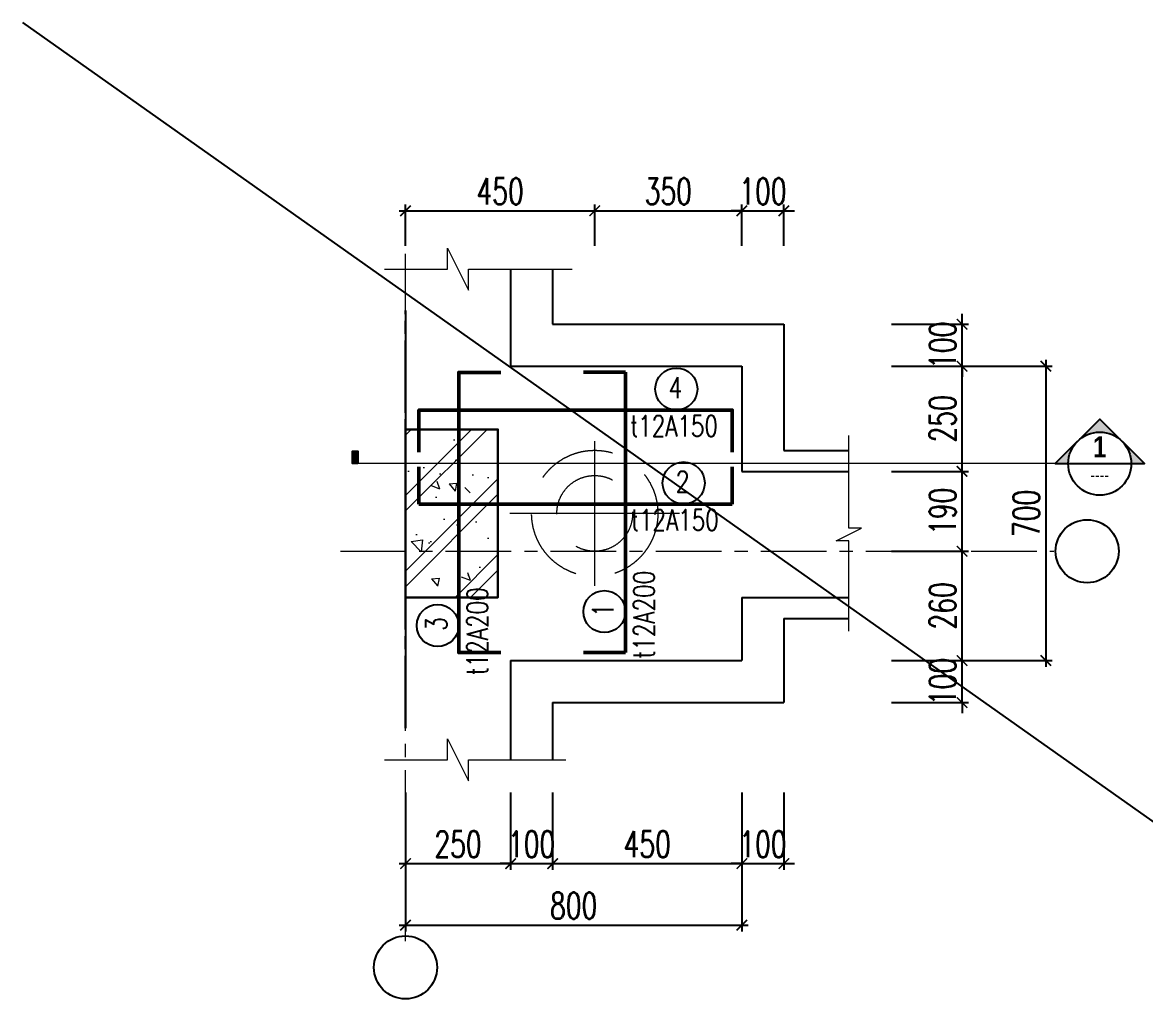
# Model space of a CAD drawing. Header units: millimetres. Extents: x -529861 to -223882, y -171969 to 61504.
# Drawn here: x -434706 to -424030, y 15441 to 24795 of the extents above; entities that cross this region are included whole.
import ezdxf
from ezdxf.enums import TextEntityAlignment as Align

# ---------------------------------------------------------------- set-up
doc = ezdxf.new("R2010")
doc.units = ezdxf.units.MM
doc.header["$LTSCALE"] = 5000
for name, pattern in [('CENTER', [2, 1.25, -0.25, 0.25, -0.25]), ('DASHED2', [0.375, 0.25, -0.125]), ('HIDDEN', [0.375, 0.25, -0.125]), ('HIDDEN2', [0.1875, 0.125, -0.0625])]:
    doc.linetypes.add(name, pattern=pattern)
doc.layers.get('Defpoints').update_dxf_attribs({"color": 143})
for name, color, linetype, lineweight in [('01- Axis', 5, 'CENTER', 15), ('05- Dim', 9, 'Continuous', 25), ('06- General text', 2, 'Continuous', 25), ('07- Hidden', 8, 'HIDDEN', 15), ('08- Note', 6, 'Continuous', 25), ('KC-COT-HATCH', 13, 'Continuous', 15), ('KC-COT-NETCAT', 2, 'Continuous', 30), ('S- Rien', 3, 'Continuous', 50), ('S- Text', 7, 'Continuous', 25), ('S-Concrete', 4, 'Continuous', 25), ('S-dims', 8, 'Continuous', 18), ('S-hidden', 9, 'HIDDEN2', 25), ('S-line normal', 17, 'Continuous', 25)]:
    doc.layers.add(name, color=color, linetype=linetype, lineweight=lineweight)
for name, color, linetype in [('KC ICC-COTVACH', 3, 'Continuous'), ('KCS_AXIS', 18, 'CENTER'), ('KCS_CHI', 1, 'Continuous')]:
    doc.layers.add(name, color=color, linetype=linetype)
doc.layers.add('KCS_Plotter', color=11, linetype='Continuous', plot=False)
doc.styles.add('Brief text', font='')
doc.styles.add('General text 1', font='')
doc.styles.add('s-text', font='vnsimli.shx', dxfattribs={"width": 0.7})
doc.styles.get('Brief text').set_extended_font_data('.VnHelvetInsH', bold=True)
doc.styles.get('General text 1').set_extended_font_data('.VnAvantH')
doc.dimstyles.new('1-25s', dxfattribs={"dimtxt": 250, "dimasz": 100, "dimexe": 60, "dimexo": 20, "dimgap": 60, "dimtad": 1, "dimdec": 0, "dimlfac": 0.25, "dimdsep": 46, "dimtxsty": 's-text', "dimblk1": 'ARCHTICK', "dimblk2": 'ARCHTICK', "dimsah": 1, "dimcen": 0, "dimdle": 60, "dimclrd": 256, "dimclre": 256, "dimclrt": 1, "dimadec": 0, "dimazin": 0, "dimtfac": 1, "dimtdec": 0, "dimtix": 1, "dimtmove": 1, "dimatfit": 3, "dimldrblk": 'ARCHTICK', "dimfxl": 60, "dimtolj": 1, "dimarcsym": 0})

# ---------------------------------------------------------------- blocks, each defined once
blk = doc.blocks.new('*U935')
at = {"layer": 'KC-COT-HATCH'}
h = blk.add_hatch(dxfattribs=at)
h.set_pattern_fill('CHAU-02', color=256, scale=30, pattern_type=2)
h.set_pattern_definition([(49.99999999999999, (-758.4432547455838, -466.9000352710326), (215.178054780226, -18.82564049477853), [22.5, -247.5]), (355, (-758.4432547455838, -466.9000352710326), (-41.6254000839, 225.6576401100035), [18, -198]), (100.4514, (-740.5117507455836, -468.4688372710326), (173.5528145142065, 206.8318626182861), [19.122057, -210.3426336]), (46.18420000000001, (-758.4432547455838, -406.9000352710326), (320.1723145876933, -49.65570429870542), [33.75, -371.25]), (96.6356, (-731.7622312455837, -411.0380273710326), (280.398811664611, 292.2353612701325), [28.6830864, -315.5139]), (351.1842, (-758.4432547455838, -406.9000352710326), (280.3985835400882, 292.2355802775974), [27, -297]), (21, (-728.4432547455838, -421.9000352710326), (179.0721156355385, -120.7856671996016), [22.5, -247.5]), (226, (-728.4432547455838, -421.9000352710326), (201.5646367418057, -109.6619427481773), [17.99999999999997, -197.9999999999998]), (71.4514, (-713.5205848455837, -431.9655170710327), (252.066788574447, 96.75914901298572), [19.122057, -210.3426336]), (67.5, (-758.4432547455838, -466.9000352710326), (-46.77485499136161, 88.31233855207942), [0, -195.6, 0, -201, 0, -198.75]), (4.500000000000006, (-758.4432547455838, -466.9000352710326), (85.00527716362008, 114.0309565615238), [0, -114.6, 0, -191.1, 0, -75.75]), (327.5, (-825.3432547455836, -466.9000352710326), (160.1467308517227, -6.766461520313927), [0, -75, 0, -234, 0, -310.5]), (317.5, (-855.3432547455836, -466.9000352710326), (174.9558508027159, 30.03149469969532), [0, -97.5, 0, -155.4, 0, -220.5]), (315, (-758.4432547455838, -466.9000352710326), (90.15611460128481, 90.15611460128481), []), (315, (-758.4432547455838, -430.1500352710326), (90.15611460128481, 90.15611460128481), [])])
h.paths.add_polyline_path([(-110.0000000000002, 200.0000000000001), (-110.0000000000002, -199.9999999999999), (109.9999999999998, -199.9999999999999), (109.9999999999998, 200.0000000000001)])
at = {"layer": 'KC-COT-NETCAT'}
blk.add_lwpolyline([(-110.0000000000002, -199.9999999999999), (109.9999999999998, -199.9999999999999), (109.9999999999998, 200.0000000000001), (-110.0000000000002, 200.0000000000001)], close=True, dxfattribs=at)
blk = doc.blocks.new('D350')
at = {"color": 2, "ltscale": 0.15}
blk.add_circle((-4.074536263942719e-10, 0), 150.1225490196079, dxfattribs=at)
at = {"ltscale": 0.15}
blk.add_circle((-4.074536263942719e-10, 0), 90.12254901960787, dxfattribs=at)
at = {"layer": '01- Axis', "ltscale": 100}
for p, q in [((0, -172.241248391967), (0, 172.2412483919688)), ((201.7898887838819, 0), (-201.7898887842894, 0))]:
    blk.add_line(p, q, dxfattribs=at)
blk = doc.blocks.new('_ArchTick')
at = {"color": 0, "linetype": 'ByBlock', "const_width": 0.15}
blk.add_lwpolyline([(-0.5, -0.5), (0.5, 0.5)], dxfattribs=at)
blk = doc.blocks.new('*D898')
at = {"layer": 'Defpoints', "color": 0, "transparency": 16777216}
for p in [(-431061.2831429561, 17488.95289122147), (-430061.2831429564, 17488.95289122147), (-430061.2831429564, 16791.77493820523)]:
    blk.add_point(p, dxfattribs=at)
at = {"layer": 'S-dims', "lineweight": -2, "transparency": 16777216}
for p, q in [((-431061.2831429561, 17468.95289122147), (-431061.2831429561, 16731.77493820523)), ((-430061.2831429564, 17468.95289122147), (-430061.2831429564, 16731.77493820523)), ((-431121.2831429561, 16791.77493820523), (-430001.2831429564, 16791.77493820523))]:
    blk.add_line(p, q, dxfattribs=at)
at = {"layer": 'S-dims', "lineweight": -2, "transparency": 16777216, "xscale": 100, "yscale": 100, "zscale": 100, "rotation": 180}
blk.add_blockref('_ArchTick', (-431061.2831429561, 16791.77493820523), dxfattribs=at)
at = {"layer": 'S-dims', "lineweight": -2, "transparency": 16777216, "xscale": 100, "yscale": 100, "zscale": 100}
blk.add_blockref('_ArchTick', (-430061.2831429564, 16791.77493820523), dxfattribs=at)
at = {"layer": 'S-dims', "color": 1, "transparency": 16777216, "insert": (-430561.2831429563, 16976.77493820523), "char_height": 250, "attachment_point": 5, "style": 's-text'}
blk.add_mtext('\\A1;250', dxfattribs=at)
blk = doc.blocks.new('*D899')
at = {"layer": 'Defpoints', "color": 0, "linetype": 'ByBlock', "ltscale": 1500, "transparency": 16777216}
for p in [(-430061.2831429564, 17488.95289122147), (-429661.2831429564, 17488.95289122147), (-429661.2831429564, 16791.77493820523)]:
    blk.add_point(p, dxfattribs=at)
at = {"layer": 'S-dims', "linetype": 'ByBlock', "lineweight": -2, "ltscale": 1500, "transparency": 16777216}
for p, q in [((-430061.2831429564, 17468.95289122147), (-430061.2831429564, 16731.77493820523)), ((-429661.2831429564, 17468.95289122147), (-429661.2831429564, 16731.77493820523)), ((-430061.2831429564, 16791.77493820523), (-430161.2831429564, 16791.77493820523)), ((-430061.2831429564, 16791.77493820523), (-429661.2831429564, 16791.77493820523)), ((-429661.2831429564, 16791.77493820523), (-429561.2831429564, 16791.77493820523))]:
    blk.add_line(p, q, dxfattribs=at)
at = {"layer": 'S-dims', "linetype": 'ByBlock', "lineweight": -2, "ltscale": 1500, "transparency": 16777216, "xscale": 100, "yscale": 100, "zscale": 100}
blk.add_blockref('_ArchTick', (-430061.2831429564, 16791.77493820523), dxfattribs=at)
at = {"layer": 'S-dims', "linetype": 'ByBlock', "lineweight": -2, "ltscale": 1500, "transparency": 16777216, "xscale": 100, "yscale": 100, "zscale": 100, "rotation": 180}
blk.add_blockref('_ArchTick', (-429661.2831429564, 16791.77493820523), dxfattribs=at)
at = {"layer": 'S-dims', "color": 1, "linetype": 'ByBlock', "ltscale": 1500, "transparency": 16777216, "insert": (-429861.2831429564, 16976.77493820523), "char_height": 250, "attachment_point": 5, "style": 's-text'}
blk.add_mtext('\\A1;100', dxfattribs=at)
blk = doc.blocks.new('*D900')
at = {"layer": 'Defpoints', "color": 0, "linetype": 'ByBlock', "ltscale": 1500, "transparency": 16777216}
for p in [(-429661.2831429564, 17488.95289122147), (-427861.2831429561, 17488.95289122147), (-427861.2831429561, 16791.77493820523)]:
    blk.add_point(p, dxfattribs=at)
at = {"layer": 'S-dims', "linetype": 'ByBlock', "lineweight": -2, "ltscale": 1500, "transparency": 16777216}
for p, q in [((-429661.2831429564, 17468.95289122147), (-429661.2831429564, 16731.77493820523)), ((-427861.2831429561, 17468.95289122147), (-427861.2831429561, 16731.77493820523)), ((-429721.2831429564, 16791.77493820523), (-427801.2831429561, 16791.77493820523))]:
    blk.add_line(p, q, dxfattribs=at)
at = {"layer": 'S-dims', "linetype": 'ByBlock', "lineweight": -2, "ltscale": 1500, "transparency": 16777216, "xscale": 100, "yscale": 100, "zscale": 100, "rotation": 180}
blk.add_blockref('_ArchTick', (-429661.2831429564, 16791.77493820523), dxfattribs=at)
at = {"layer": 'S-dims', "linetype": 'ByBlock', "lineweight": -2, "ltscale": 1500, "transparency": 16777216, "xscale": 100, "yscale": 100, "zscale": 100}
blk.add_blockref('_ArchTick', (-427861.2831429561, 16791.77493820523), dxfattribs=at)
at = {"layer": 'S-dims', "color": 1, "linetype": 'ByBlock', "ltscale": 1500, "transparency": 16777216, "insert": (-428761.2831429563, 16976.77493820523), "char_height": 250, "attachment_point": 5, "style": 's-text'}
blk.add_mtext('\\A1;450', dxfattribs=at)
blk = doc.blocks.new('*D901')
at = {"layer": 'Defpoints', "color": 0, "linetype": 'ByBlock', "ltscale": 1500, "transparency": 16777216}
for p in [(-427861.2831429561, 17488.95289122147), (-427461.2831429561, 17488.95289122147), (-427461.2831429561, 16791.77493820523)]:
    blk.add_point(p, dxfattribs=at)
at = {"layer": 'S-dims', "linetype": 'ByBlock', "lineweight": -2, "ltscale": 1500, "transparency": 16777216}
for p, q in [((-427861.2831429561, 17468.95289122147), (-427861.2831429561, 16731.77493820523)), ((-427461.2831429561, 17468.95289122147), (-427461.2831429561, 16731.77493820523)), ((-427861.2831429561, 16791.77493820523), (-427961.2831429561, 16791.77493820523)), ((-427861.2831429561, 16791.77493820523), (-427461.2831429561, 16791.77493820523)), ((-427461.2831429561, 16791.77493820523), (-427361.2831429561, 16791.77493820523))]:
    blk.add_line(p, q, dxfattribs=at)
at = {"layer": 'S-dims', "linetype": 'ByBlock', "lineweight": -2, "ltscale": 1500, "transparency": 16777216, "xscale": 100, "yscale": 100, "zscale": 100}
blk.add_blockref('_ArchTick', (-427861.2831429561, 16791.77493820523), dxfattribs=at)
at = {"layer": 'S-dims', "linetype": 'ByBlock', "lineweight": -2, "ltscale": 1500, "transparency": 16777216, "xscale": 100, "yscale": 100, "zscale": 100, "rotation": 180}
blk.add_blockref('_ArchTick', (-427461.2831429561, 16791.77493820523), dxfattribs=at)
at = {"layer": 'S-dims', "color": 1, "linetype": 'ByBlock', "ltscale": 1500, "transparency": 16777216, "insert": (-427661.2831429561, 16976.77493820523), "char_height": 250, "attachment_point": 5, "style": 's-text'}
blk.add_mtext('\\A1;100', dxfattribs=at)
blk = doc.blocks.new('*D902')
at = {"layer": 'Defpoints', "color": 0, "linetype": 'ByBlock', "ltscale": 1500, "transparency": 16777216}
for p in [(-431061.2831429563, 17410.96384915322), (-427861.2831429561, 17410.96384915322), (-427861.2831429561, 16206.57318149853)]:
    blk.add_point(p, dxfattribs=at)
at = {"layer": 'S-dims', "linetype": 'ByBlock', "lineweight": -2, "ltscale": 1500, "transparency": 16777216}
for p, q in [((-431061.2831429563, 17390.96384915322), (-431061.2831429563, 16146.57318149853)), ((-427861.2831429561, 17390.96384915322), (-427861.2831429561, 16146.57318149853)), ((-431121.2831429563, 16206.57318149853), (-427801.2831429561, 16206.57318149853))]:
    blk.add_line(p, q, dxfattribs=at)
at = {"layer": 'S-dims', "linetype": 'ByBlock', "lineweight": -2, "ltscale": 1500, "transparency": 16777216, "xscale": 100, "yscale": 100, "zscale": 100, "rotation": 180}
blk.add_blockref('_ArchTick', (-431061.2831429563, 16206.57318149853), dxfattribs=at)
at = {"layer": 'S-dims', "linetype": 'ByBlock', "lineweight": -2, "ltscale": 1500, "transparency": 16777216, "xscale": 100, "yscale": 100, "zscale": 100}
blk.add_blockref('_ArchTick', (-427861.2831429561, 16206.57318149853), dxfattribs=at)
at = {"layer": 'S-dims', "color": 1, "linetype": 'ByBlock', "ltscale": 1500, "transparency": 16777216, "insert": (-429461.2831429562, 16391.57318149853), "char_height": 250, "attachment_point": 5, "style": 's-text'}
blk.add_mtext('\\A1;800', dxfattribs=at)
blk = doc.blocks.new('*D903')
at = {"layer": 'Defpoints', "color": 0, "linetype": 'ByBlock', "ltscale": 1500, "transparency": 16777216}
for p in [(-426458.2837894686, 18723.84718414435), (-425765.9346569481, 18723.84718414435), (-426458.2837894686, 18323.84718414435)]:
    blk.add_point(p, dxfattribs=at)
at = {"layer": 'S-dims', "linetype": 'ByBlock', "lineweight": -2, "ltscale": 1500, "transparency": 16777216}
for p, q in [((-425765.9346569481, 18723.84718414435), (-425765.9346569481, 18823.84718414435)), ((-426438.2837894686, 18723.84718414435), (-425705.9346569481, 18723.84718414435)), ((-425765.9346569481, 18323.84718414435), (-425765.9346569481, 18723.84718414435)), ((-426438.2837894686, 18323.84718414435), (-425705.9346569481, 18323.84718414435)), ((-425765.9346569481, 18323.84718414435), (-425765.9346569481, 18223.84718414435))]:
    blk.add_line(p, q, dxfattribs=at)
at = {"layer": 'S-dims', "linetype": 'ByBlock', "lineweight": -2, "ltscale": 1500, "transparency": 16777216, "xscale": 100, "yscale": 100, "zscale": 100}
for p, rotation in [((-425765.9346569481, 18723.84718414435), 270), ((-425765.9346569481, 18323.84718414435), 90)]:
    blk.add_blockref('_ArchTick', p, dxfattribs=dict(at, rotation=rotation))
at = {"layer": 'S-dims', "color": 1, "linetype": 'ByBlock', "ltscale": 1500, "transparency": 16777216, "insert": (-425950.934656948, 18523.84718414446), "char_height": 250, "attachment_point": 5, "rotation": 90, "style": 's-text'}
blk.add_mtext('\\A1;100', dxfattribs=at)
blk = doc.blocks.new('*D904')
at = {"layer": 'Defpoints', "color": 0, "linetype": 'ByBlock', "ltscale": 1500, "transparency": 16777216}
for p in [(-426458.2837894686, 19763.84718424906), (-425765.9346569481, 19763.84718424906), (-426458.2837894686, 18723.84718414435)]:
    blk.add_point(p, dxfattribs=at)
at = {"layer": 'S-dims', "linetype": 'ByBlock', "lineweight": -2, "ltscale": 1500, "transparency": 16777216}
for p, q in [((-426438.2837894686, 19763.84718424906), (-425705.9346569481, 19763.84718424906)), ((-425765.9346569481, 18663.84718414435), (-425765.9346569481, 19823.84718424906)), ((-426438.2837894686, 18723.84718414435), (-425705.9346569481, 18723.84718414435))]:
    blk.add_line(p, q, dxfattribs=at)
at = {"layer": 'S-dims', "linetype": 'ByBlock', "lineweight": -2, "ltscale": 1500, "transparency": 16777216, "xscale": 100, "yscale": 100, "zscale": 100}
for p, rotation in [((-425765.9346569481, 19763.84718424906), 90), ((-425765.9346569481, 18723.84718414435), 270)]:
    blk.add_blockref('_ArchTick', p, dxfattribs=dict(at, rotation=rotation))
at = {"layer": 'S-dims', "color": 1, "linetype": 'ByBlock', "ltscale": 1500, "transparency": 16777216, "insert": (-425950.934656948, 19243.84718419682), "char_height": 250, "attachment_point": 5, "rotation": 90, "style": 's-text'}
blk.add_mtext('\\A1;260', dxfattribs=at)
blk = doc.blocks.new('*D905')
at = {"layer": 'Defpoints', "color": 0, "linetype": 'ByBlock', "ltscale": 1500, "transparency": 16777216}
for p in [(-426458.2837894686, 20523.84718414435), (-425765.9346569483, 20523.84718414435), (-426458.2837894686, 19763.84718424906)]:
    blk.add_point(p, dxfattribs=at)
at = {"layer": 'S-dims', "linetype": 'ByBlock', "lineweight": -2, "ltscale": 1500, "transparency": 16777216}
for p, q in [((-426438.2837894686, 20523.84718414435), (-425705.9346569483, 20523.84718414435)), ((-425765.9346569483, 19703.84718424906), (-425765.9346569483, 20583.84718414435)), ((-426438.2837894686, 19763.84718424906), (-425705.9346569483, 19763.84718424906))]:
    blk.add_line(p, q, dxfattribs=at)
at = {"layer": 'S-dims', "linetype": 'ByBlock', "lineweight": -2, "ltscale": 1500, "transparency": 16777216, "xscale": 100, "yscale": 100, "zscale": 100}
for p, rotation in [((-425765.9346569483, 20523.84718414435), 90), ((-425765.9346569483, 19763.84718424906), 270)]:
    blk.add_blockref('_ArchTick', p, dxfattribs=dict(at, rotation=rotation))
at = {"layer": 'S-dims', "color": 1, "linetype": 'ByBlock', "ltscale": 1500, "transparency": 16777216, "insert": (-425950.9346569481, 20143.84718419682), "char_height": 250, "attachment_point": 5, "rotation": 90, "style": 's-text'}
blk.add_mtext('\\A1;190', dxfattribs=at)
blk = doc.blocks.new('*D906')
at = {"layer": 'Defpoints', "color": 0, "linetype": 'ByBlock', "ltscale": 1500, "transparency": 16777216}
for p in [(-426458.2837894686, 21523.84718414435), (-425765.9346569483, 21523.84718414435), (-426458.2837894686, 20523.84718414435)]:
    blk.add_point(p, dxfattribs=at)
at = {"layer": 'S-dims', "linetype": 'ByBlock', "lineweight": -2, "ltscale": 1500, "transparency": 16777216}
for p, q in [((-425765.9346569483, 20463.84718414435), (-425765.9346569483, 21583.84718414435)), ((-426438.2837894686, 21523.84718414435), (-425705.9346569483, 21523.84718414435)), ((-426438.2837894686, 20523.84718414435), (-425705.9346569483, 20523.84718414435))]:
    blk.add_line(p, q, dxfattribs=at)
at = {"layer": 'S-dims', "linetype": 'ByBlock', "lineweight": -2, "ltscale": 1500, "transparency": 16777216, "xscale": 100, "yscale": 100, "zscale": 100}
for p, rotation in [((-425765.9346569483, 21523.84718414435), 90), ((-425765.9346569483, 20523.84718414435), 270)]:
    blk.add_blockref('_ArchTick', p, dxfattribs=dict(at, rotation=rotation))
at = {"layer": 'S-dims', "color": 1, "linetype": 'ByBlock', "ltscale": 1500, "transparency": 16777216, "insert": (-425950.9346569481, 21023.84718414446), "char_height": 250, "attachment_point": 5, "rotation": 90, "style": 's-text'}
blk.add_mtext('\\A1;250', dxfattribs=at)
blk = doc.blocks.new('*D907')
at = {"layer": 'Defpoints', "color": 0, "linetype": 'ByBlock', "ltscale": 1500, "transparency": 16777216}
for p in [(-426458.2837894686, 21923.84718414435), (-425765.9346569484, 21923.84718414435), (-426458.2837894686, 21523.84718414435)]:
    blk.add_point(p, dxfattribs=at)
at = {"layer": 'S-dims', "linetype": 'ByBlock', "lineweight": -2, "ltscale": 1500, "transparency": 16777216}
for p, q in [((-425765.9346569484, 21923.84718414435), (-425765.9346569484, 22023.84718414435)), ((-426438.2837894686, 21923.84718414435), (-425705.9346569484, 21923.84718414435)), ((-425765.9346569484, 21523.84718414435), (-425765.9346569484, 21923.84718414435)), ((-426438.2837894686, 21523.84718414435), (-425705.9346569484, 21523.84718414435)), ((-425765.9346569484, 21523.84718414435), (-425765.9346569484, 21423.84718414435))]:
    blk.add_line(p, q, dxfattribs=at)
at = {"layer": 'S-dims', "linetype": 'ByBlock', "lineweight": -2, "ltscale": 1500, "transparency": 16777216, "xscale": 100, "yscale": 100, "zscale": 100}
for p, rotation in [((-425765.9346569484, 21923.84718414435), 270), ((-425765.9346569484, 21523.84718414435), 90)]:
    blk.add_blockref('_ArchTick', p, dxfattribs=dict(at, rotation=rotation))
at = {"layer": 'S-dims', "color": 1, "linetype": 'ByBlock', "ltscale": 1500, "transparency": 16777216, "insert": (-425950.9346569483, 21723.84718414446), "char_height": 250, "attachment_point": 5, "rotation": 90, "style": 's-text'}
blk.add_mtext('\\A1;100', dxfattribs=at)
blk = doc.blocks.new('*D908')
at = {"layer": 'Defpoints', "color": 0, "linetype": 'ByBlock', "ltscale": 1500, "transparency": 16777216}
for p in [(-426458.2837894686, 21523.84718414435), (-426458.2837894686, 18723.84718414435), (-424968.7351101807, 18723.84718414435)]:
    blk.add_point(p, dxfattribs=at)
at = {"layer": 'S-dims', "linetype": 'ByBlock', "lineweight": -2, "ltscale": 1500, "transparency": 16777216}
for p, q in [((-424968.7351101807, 21583.84718414435), (-424968.7351101807, 18663.84718414435)), ((-426438.2837894686, 21523.84718414435), (-424908.7351101807, 21523.84718414435)), ((-426438.2837894686, 18723.84718414435), (-424908.7351101807, 18723.84718414435))]:
    blk.add_line(p, q, dxfattribs=at)
at = {"layer": 'S-dims', "linetype": 'ByBlock', "lineweight": -2, "ltscale": 1500, "transparency": 16777216, "xscale": 100, "yscale": 100, "zscale": 100}
for p, rotation in [((-424968.7351101807, 21523.84718414435), 90), ((-424968.7351101807, 18723.84718414435), 270)]:
    blk.add_blockref('_ArchTick', p, dxfattribs=dict(at, rotation=rotation))
at = {"layer": 'S-dims', "color": 1, "linetype": 'ByBlock', "ltscale": 1500, "transparency": 16777216, "insert": (-425153.7351101806, 20123.84718414446), "char_height": 250, "attachment_point": 5, "rotation": 90, "style": 's-text'}
blk.add_mtext('\\A1;700', dxfattribs=at)
blk = doc.blocks.new('*U880')
at = {"layer": '08- Note'}
h = blk.add_hatch(color=256, dxfattribs=at)
h.paths.add_polyline_path([(2.295857902245983e-10, 8.485281373948517), (4.24264068734371, 4.242640686815128, 0.1989123673796904), (2.220010316100039e-10, 5.999999999708058, 0.1989123673796165), (-4.242640686905509, 4.242640686833256)])
h.paths.add_polyline_path([(8.485281374467498, -3.273564706650912e-10), (6.000000000217374, -3.22045448804929e-10, 0.1989123673800045), (4.242640687344278, 4.242640686815128)])
h.paths.add_polyline_path([(-4.242640686905509, 4.242640686833256, 0.1989123673800453), (-5.999999999799008, -2.96410948400452e-10), (-8.485281374047993, -2.899630581630738e-10)])
blk.add_hatch(color=256, dxfattribs=at).paths.add_polyline_path([(-141.1412946828443, -2.920633035831418e-10), (-142.2149189746231, -2.920711004780547e-10), (-142.2149189746231, 2.399999999739356), (-141.1412946828442, 2.399999999739363)])
at = {"ltscale": 500}
blk.add_line((-5.999999999803555, -3.638414540240856e-10), (-142.2149189746231, -3.648306766198874e-10), dxfattribs=at)
at = {"layer": '08- Note'}
blk.add_line((-6.000000000021828, 0), (6.000000000021828, 0), dxfattribs=at)
blk.add_lwpolyline([(6.000000000217374, -3.22045448804929e-10), (8.485281374466929, -3.273564706650913e-10), (2.295857902245983e-10, 8.485281373949654), (-8.485281374048562, -2.910999265402901e-10), (-5.999999999799008, -2.96410948400452e-10)], dxfattribs=at)
blk.add_lwpolyline([(-141.1412946828443, -2.920633035831418e-10), (-142.2149189746231, -2.920711004780547e-10), (-142.2149189746231, 2.399999999739356), (-141.1412946828442, 2.399999999739363)], close=True, dxfattribs=at)
blk.add_circle((0, 0), 6.000000000008123, dxfattribs=at)
at = {"layer": '06- General text', "style": 'Brief text', "width": 0.8}
blk.add_attdef('VIEW-NUMBER', text='', height=4, dxfattribs=at).set_placement((0, 0), align=Align.BOTTOM_CENTER)
at = {"layer": '06- General text', "style": 'General text 1', "width": 0.8}
blk.add_attdef('SHEET-NUMBER', text='', height=2.5, dxfattribs=at).set_placement((0, -0.8735977943960904), align=Align.TOP_CENTER)
blk = doc.blocks.new('*D910')
at = {"layer": 'Defpoints', "color": 0, "linetype": 'ByBlock', "ltscale": 1500, "transparency": 16777216}
for p in [(-429260.7929468562, 23003.3984838434), (-431061.2831429343, 22648.31129233728), (-429260.7929468562, 22648.31129233728)]:
    blk.add_point(p, dxfattribs=at)
at = {"layer": 'S-dims', "linetype": 'ByBlock', "lineweight": -2, "ltscale": 1500, "transparency": 16777216}
for p, q in [((-431061.2831429343, 22668.31129233728), (-431061.2831429343, 23063.3984838434)), ((-429260.7929468562, 22668.31129233728), (-429260.7929468562, 23063.3984838434)), ((-431121.2831429343, 23003.3984838434), (-429200.7929468562, 23003.3984838434))]:
    blk.add_line(p, q, dxfattribs=at)
at = {"layer": 'S-dims', "linetype": 'ByBlock', "lineweight": -2, "ltscale": 1500, "transparency": 16777216, "xscale": 100, "yscale": 100, "zscale": 100, "rotation": 180}
blk.add_blockref('_ArchTick', (-431061.2831429343, 23003.3984838434), dxfattribs=at)
at = {"layer": 'S-dims', "linetype": 'ByBlock', "lineweight": -2, "ltscale": 1500, "transparency": 16777216, "xscale": 100, "yscale": 100, "zscale": 100}
blk.add_blockref('_ArchTick', (-429260.7929468562, 23003.3984838434), dxfattribs=at)
at = {"layer": 'S-dims', "color": 1, "linetype": 'ByBlock', "ltscale": 1500, "transparency": 16777216, "insert": (-430161.0380448952, 23188.3984838434), "char_height": 250, "attachment_point": 5, "style": 's-text'}
blk.add_mtext('\\A1;450', dxfattribs=at)
blk = doc.blocks.new('*D911')
at = {"layer": 'Defpoints', "color": 0, "linetype": 'ByBlock', "ltscale": 1500, "transparency": 16777216}
for p in [(-427861.2831429561, 23003.3984838434), (-429260.7929468562, 22648.31129233728), (-427861.2831429561, 22648.31129233728)]:
    blk.add_point(p, dxfattribs=at)
at = {"layer": 'S-dims', "linetype": 'ByBlock', "lineweight": -2, "ltscale": 1500, "transparency": 16777216}
for p, q in [((-429260.7929468562, 22668.31129233728), (-429260.7929468562, 23063.3984838434)), ((-427861.2831429561, 22668.31129233728), (-427861.2831429561, 23063.3984838434)), ((-429320.7929468562, 23003.3984838434), (-427801.2831429561, 23003.3984838434))]:
    blk.add_line(p, q, dxfattribs=at)
at = {"layer": 'S-dims', "linetype": 'ByBlock', "lineweight": -2, "ltscale": 1500, "transparency": 16777216, "xscale": 100, "yscale": 100, "zscale": 100, "rotation": 180}
blk.add_blockref('_ArchTick', (-429260.7929468562, 23003.3984838434), dxfattribs=at)
at = {"layer": 'S-dims', "linetype": 'ByBlock', "lineweight": -2, "ltscale": 1500, "transparency": 16777216, "xscale": 100, "yscale": 100, "zscale": 100}
blk.add_blockref('_ArchTick', (-427861.2831429561, 23003.3984838434), dxfattribs=at)
at = {"layer": 'S-dims', "color": 1, "linetype": 'ByBlock', "ltscale": 1500, "transparency": 16777216, "insert": (-428561.0380449062, 23188.3984838434), "char_height": 250, "attachment_point": 5, "style": 's-text'}
blk.add_mtext('\\A1;350', dxfattribs=at)
blk = doc.blocks.new('*D912')
at = {"layer": 'Defpoints', "color": 0, "linetype": 'ByBlock', "ltscale": 1500, "transparency": 16777216}
for p in [(-427461.2831429561, 23003.3984838434), (-427861.2831429561, 22648.31129233728), (-427461.2831429561, 22648.31129233728)]:
    blk.add_point(p, dxfattribs=at)
at = {"layer": 'S-dims', "linetype": 'ByBlock', "lineweight": -2, "ltscale": 1500, "transparency": 16777216}
for p, q in [((-427861.2831429561, 22668.31129233728), (-427861.2831429561, 23063.3984838434)), ((-427461.2831429561, 22668.31129233728), (-427461.2831429561, 23063.3984838434)), ((-427861.2831429561, 23003.3984838434), (-427961.2831429561, 23003.3984838434)), ((-427861.2831429561, 23003.3984838434), (-427461.2831429561, 23003.3984838434)), ((-427461.2831429561, 23003.3984838434), (-427361.2831429561, 23003.3984838434))]:
    blk.add_line(p, q, dxfattribs=at)
at = {"layer": 'S-dims', "linetype": 'ByBlock', "lineweight": -2, "ltscale": 1500, "transparency": 16777216, "xscale": 100, "yscale": 100, "zscale": 100}
blk.add_blockref('_ArchTick', (-427861.2831429561, 23003.3984838434), dxfattribs=at)
at = {"layer": 'S-dims', "linetype": 'ByBlock', "lineweight": -2, "ltscale": 1500, "transparency": 16777216, "xscale": 100, "yscale": 100, "zscale": 100, "rotation": 180}
blk.add_blockref('_ArchTick', (-427461.2831429561, 23003.3984838434), dxfattribs=at)
at = {"layer": 'S-dims', "color": 1, "linetype": 'ByBlock', "ltscale": 1500, "transparency": 16777216, "insert": (-427661.2831429561, 23188.3984838434), "char_height": 250, "attachment_point": 5, "style": 's-text'}
blk.add_mtext('\\A1;100', dxfattribs=at)

msp = doc.modelspace()

# ---------------------------------------------------------------- linework, layer by layer
at = {"layer": '01- Axis', "ltscale": 0.1}
for p, q in [((-431061.2831429563, 16055.31644142893, 3.825781410051009e-07), (-431061.2831429563, 22593.79751228125, 3.825781410051009e-07)), ((-431680.6334689468, 19763.84718424905, 3.825781410051009e-07), (-424893.2025904743, 19763.84718424905, 3.825781410051009e-07))]:
    msp.add_line(p, q, dxfattribs=at)
at = {"layer": '05- Dim'}
for centre in [(-428484.6889403317, 21307.3567353196, 3.825781410051009e-07), (-428414.915212946, 20413.16105758565, 3.825781410051009e-07), (-429169.1353195118, 19189.50613231657, 3.825781410051009e-07), (-430754.397036219, 19056.93760336336, 3.825781410051009e-07)]:
    msp.add_circle(centre, 200, dxfattribs=at)
at = {"layer": 'KCS_AXIS', "ltscale": 0.1}
msp.add_line((-431061.2831429563, 18082.10709380705, 3.825781410051009e-07), (-431061.2831429563, 22055.82750064993, 3.825781410051009e-07), dxfattribs=at)
at = {"layer": 'KCS_CHI', "ltscale": 1500}
for centre in [(-424575.8240923135, 19763.84718424903, 3.825781410051009e-07), (-431061.2831429565, 15804.21888447783, 3.825781410051009e-07)]:
    msp.add_circle(centre, 300, dxfattribs=at)
at = {"layer": 'KCS_Plotter', "linetype": 'ByBlock', "ltscale": 1500}
msp.add_line((-434705.6618452986, 24795.25123336701), (-392414.5493452984, -5110.605906778692), dxfattribs=at)
at = {"layer": 'S- Rien', "elevation": 3.825781410051009e-07}
for points in [[(-430154.3970362187, 21464.67850413526), (-430554.3970362187, 21464.67850413526), (-430554.3970362187, 18800.1250126361), (-430154.3970362187, 18800.1250126361)], [(-430933.6600812586, 20707.35673530927), (-430933.6600812586, 21107.35673530927), (-427952.1765112887, 21107.35673531485), (-427952.1765112887, 20707.35673531485)]]:
    msp.add_lwpolyline(points, dxfattribs=at)
at = {"layer": 'S- Rien', "linetype": 'DASHED2', "ltscale": 800, "elevation": 3.825781410051009e-07}
for points in [[(-429369.1353195116, 21467.07785082891), (-428969.1353195116, 21467.07785082891), (-428969.1353195116, 18800.1250126361), (-429369.1353195116, 18800.1250126361)], [(-430933.6600812586, 20566.75117891331), (-430933.6600812586, 20213.16105758611), (-427952.1765112887, 20213.16105758052), (-427952.1765112887, 20566.75117890773)]]:
    msp.add_lwpolyline(points, dxfattribs=at)
at = {"layer": 'S-Concrete', "linetype": 'ByBlock', "ltscale": 1500}
for p, q in [((-430061.2831429564, 22447.00221612144, 3.825781410051009e-07), (-430061.2831429564, 21523.84718414434, 3.825781410051009e-07)), ((-431061.2831429561, 22055.82750064993, 3.825781410051009e-07), (-431061.2831429561, 18082.10709380705, 3.825781410051009e-07)), ((-430061.2831429564, 21523.84718414434, 3.825781410051009e-07), (-427861.2831429561, 21523.84718414434, 3.825781410051009e-07)), ((-427861.2831429561, 21523.84718414434, 3.825781410051009e-07), (-427861.2831429561, 20523.84718414434, 3.825781410051009e-07)), ((-427861.2831429561, 20523.84718414434, 3.825781410051009e-07), (-426844.2783659938, 20523.84718414434, 3.825781410051009e-07)), ((-427861.2831429561, 19323.84718414434, 3.825781410051009e-07), (-427861.2831429561, 18723.84718414434, 3.825781410051009e-07)), ((-427861.2831429561, 19323.84718414434, 3.825781410051009e-07), (-426844.2783659938, 19323.84718414434, 3.825781410051009e-07)), ((-430061.2831429564, 18723.84718414434, 3.825781410051009e-07), (-430061.2831429564, 17780.02797798018, 3.825781410051009e-07)), ((-430061.2831429564, 18723.84718414434, 3.825781410051009e-07), (-427861.2831429561, 18723.84718414434, 3.825781410051009e-07))]:
    msp.add_line(p, q, dxfattribs=at)
at = {"layer": 'S-dims', "ltscale": 800, "elevation": 3.825781410051009e-07}
for points in [[(-431261.2831429561, 22447.00221612144), (-430661.2831429563, 22447.00221612144), (-430661.2831429563, 22647.00221612139), (-430461.2831429563, 22247.0022161215), (-430461.2831429563, 22447.00221612144), (-429475.8377387748, 22447.00221612144)], [(-426844.2783659938, 19003.39975193932), (-426844.2783659938, 19863.84718414434), (-426964.2783659938, 19863.84718414434), (-426724.2783659938, 19983.84718414434), (-426844.2783659938, 19983.84718414434), (-426844.2783659938, 20864.96563344731)], [(-431261.2831429561, 17780.02797798018), (-430661.2831429563, 17780.02797798018), (-430661.2831429563, 17980.02797798012), (-430461.2831429563, 17580.02797798024), (-430461.2831429563, 17780.02797798018), (-429536.9149192909, 17780.02797798018)]]:
    msp.add_lwpolyline(points, dxfattribs=at)
at = {"layer": 'S-hidden', "linetype": 'HIDDEN', "ltscale": 0.1, "elevation": 3.825781410051009e-07}
msp.add_lwpolyline([(-431061.2831429561, 18082.10709380705), (-431061.2831429561, 22055.82750064993)], dxfattribs=at)
at = {"layer": 'S-line normal'}
for p, q in [((-429661.2831429564, 22447.00221612144, 3.825781410051009e-07), (-429661.2831429564, 21923.84718414434, 3.825781410051009e-07)), ((-429661.2831429564, 21923.84718414434, 3.825781410051009e-07), (-427461.2831429561, 21923.84718414434, 3.825781410051009e-07)), ((-427461.2831429561, 21923.84718414434, 3.825781410051009e-07), (-427461.2831429561, 20723.84718414434, 3.825781410051009e-07)), ((-427461.2831429561, 20723.84718414434, 3.825781410051009e-07), (-426844.2783659938, 20723.84718414434, 3.825781410051009e-07)), ((-427461.2831429561, 19123.84718414434, 3.825781410051009e-07), (-427461.2831429561, 18323.84718414434, 3.825781410051009e-07)), ((-427461.2831429561, 19123.84718414434, 3.825781410051009e-07), (-426844.2783659938, 19123.84718414434, 3.825781410051009e-07)), ((-429661.2831429564, 18323.84718414434, 3.825781410051009e-07), (-429661.2831429564, 17780.02797798018, 3.825781410051009e-07)), ((-429661.2831429564, 18323.84718414434, 3.825781410051009e-07), (-427461.2831429561, 18323.84718414434, 3.825781410051009e-07))]:
    msp.add_line(p, q, dxfattribs=at)

# ---------------------------------------------------------------- block references
at = {"layer": '07- Hidden', "xscale": 50, "yscale": 50, "zscale": 50}
msp.add_blockref('*U880', (-424456.1999821653, 20597.34467842546, 3.825781410051009e-07), dxfattribs=at).add_auto_attribs({'VIEW-NUMBER': '1', 'SHEET-NUMBER': '----'})
at = {"layer": '07- Hidden', "linetype": 'ByBlock', "xscale": 4, "yscale": 4, "zscale": 4}
msp.add_blockref('D350', (-429260.7929468545, 20123.84718414434, 3.825781410051009e-07), dxfattribs=at)
at = {"layer": 'KC ICC-COTVACH', "xscale": -4, "yscale": 4, "zscale": 4, "rotation": 180}
msp.add_blockref('*U935', (-430621.2831429343, 20123.84718414434, 3.825781410051009e-07), dxfattribs=at)

# ---------------------------------------------------------------- texts
at = {"layer": 'S- Text', "style": 's-text', "width": 0.75}
for s, p in [('4', (-428494.2351571458, 21221.43873387482, 3.825781410051009e-07)), ('2', (-428424.46142976, 20327.24305614087, 3.825781410051009e-07))]:
    msp.add_text(s, height=200, dxfattribs=at).set_placement(p, align=Align.CENTER)
for p in [(-428924.791960369, 20855.89112801617, 3.825781410051009e-07), (-428917.116335883, 19961.69545028222, 3.825781410051009e-07)]:
    msp.add_text('t12A150', height=200, dxfattribs=at).set_placement(p)
for p in [(-428691.6911905249, 18741.61611048158, 3.825781410051009e-07), (-430276.952907232, 18583.96492359863, 3.825781410051009e-07)]:
    msp.add_text('t12A200', height=200, rotation=90, dxfattribs=at).set_placement(p)
for s, p in [('3', (-430668.4790347739, 19071.28991437546, 3.825781410051009e-07)), ('1', (-429083.2173180668, 19203.85844332867, 3.825781410051009e-07))]:
    msp.add_text(s, height=200, rotation=90, dxfattribs=at).set_placement(p, align=Align.CENTER)

# ---------------------------------------------------------------- dimensions: what is measured, and where the dimension line sits
at = {"layer": 'S-dims', "linetype": 'ByBlock', "ltscale": 1500}
for base, p1, p2, picture, middle in [((-429260.7929468562, 23003.3984838434, 3.825781410051009e-07), (-431061.2831429343, 22648.31129233728, 3.825781410051009e-07), (-429260.7929468562, 22648.31129233728, 3.825781410051009e-07), '*D910', (-430161.0380448952, 23188.3984838434, 3.825781410051009e-07)), ((-427861.2831429561, 23003.3984838434, 3.825781410051009e-07), (-429260.7929468562, 22648.31129233728, 3.825781410051009e-07), (-427861.2831429561, 22648.31129233728, 3.825781410051009e-07), '*D911', (-428561.0380449062, 23188.3984838434, 3.825781410051009e-07)), ((-427461.2831429561, 23003.3984838434, 3.825781410051009e-07), (-427861.2831429561, 22648.31129233728, 3.825781410051009e-07), (-427461.2831429561, 22648.31129233728, 3.825781410051009e-07), '*D912', (-427661.2831429561, 23188.3984838434, 3.825781410051009e-07)), ((-427861.2831429561, 16206.57318149853, 3.825781410051009e-07), (-431061.2831429563, 17410.96384915322, 3.825781410051009e-07), (-427861.2831429561, 17410.96384915322, 3.825781410051009e-07), '*D902', (-429461.2831429562, 16391.57318149853, 3.825781410051009e-07)), ((-429661.2831429564, 16791.77493820523, 3.825781410051009e-07), (-430061.2831429564, 17488.95289122147, 3.825781410051009e-07), (-429661.2831429564, 17488.95289122147, 3.825781410051009e-07), '*D899', (-429861.2831429564, 16976.77493820523, 3.825781410051009e-07)), ((-427861.2831429561, 16791.77493820523, 3.825781410051009e-07), (-429661.2831429564, 17488.95289122147, 3.825781410051009e-07), (-427861.2831429561, 17488.95289122147, 3.825781410051009e-07), '*D900', (-428761.2831429563, 16976.77493820523, 3.825781410051009e-07)), ((-427461.2831429561, 16791.77493820523, 3.825781410051009e-07), (-427861.2831429561, 17488.95289122147, 3.825781410051009e-07), (-427461.2831429561, 17488.95289122147, 3.825781410051009e-07), '*D901', (-427661.2831429561, 16976.77493820523, 3.825781410051009e-07))]:
    dim = msp.add_linear_dim(base=base, p1=p1, p2=p2, dimstyle='1-25s', dxfattribs=at)
    dim.commit()
    dim.dimension.update_dxf_attribs({"geometry": picture, "text_midpoint": middle})
for base, p1, p2, picture, middle in [((-425765.9346569484, 21923.84718414435, 3.825781410051009e-07), (-426458.2837894684, 21523.84718414434, 3.825781410051009e-07), (-426458.2837894684, 21923.84718414434, 3.825781410051009e-07), '*D907', (-425950.9346569483, 21723.84718414446, 3.825781410051009e-07)), ((-425765.9346569483, 21523.84718414435, 3.825781410051009e-07), (-426458.2837894684, 20523.84718414434, 3.825781410051009e-07), (-426458.2837894684, 21523.84718414434, 3.825781410051009e-07), '*D906', (-425950.9346569481, 21023.84718414446, 3.825781410051009e-07)), ((-424968.7351101807, 18723.84718414435, 3.825781410051009e-07), (-426458.2837894684, 21523.84718414434, 3.825781410051009e-07), (-426458.2837894684, 18723.84718414434, 3.825781410051009e-07), '*D908', (-425153.7351101806, 20123.84718414446, 3.825781410051009e-07)), ((-425765.9346569483, 20523.84718414435, 3.825781410051009e-07), (-426458.2837894684, 19763.84718424905, 3.825781410051009e-07), (-426458.2837894684, 20523.84718414434, 3.825781410051009e-07), '*D905', (-425950.9346569481, 20143.84718419682, 3.825781410051009e-07)), ((-425765.9346569481, 19763.84718424906, 3.825781410051009e-07), (-426458.2837894684, 18723.84718414434, 3.825781410051009e-07), (-426458.2837894684, 19763.84718424905, 3.825781410051009e-07), '*D904', (-425950.934656948, 19243.84718419682, 3.825781410051009e-07)), ((-425765.9346569481, 18723.84718414435, 3.825781410051009e-07), (-426458.2837894684, 18323.84718414434, 3.825781410051009e-07), (-426458.2837894684, 18723.84718414434, 3.825781410051009e-07), '*D903', (-425950.934656948, 18523.84718414446, 3.825781410051009e-07))]:
    dim = msp.add_linear_dim(base=base, p1=p1, p2=p2, angle=90, dimstyle='1-25s', dxfattribs=at)
    dim.commit()
    dim.dimension.update_dxf_attribs({"geometry": picture, "text_midpoint": middle})
at = {"layer": 'S-dims'}
dim = msp.add_linear_dim(base=(-430061.2831429564, 16791.77493820523, 3.825781410051009e-07), p1=(-431061.2831429561, 17488.95289122147, 3.825781410051009e-07), p2=(-430061.2831429564, 17488.95289122147, 3.825781410051009e-07), dimstyle='1-25s', dxfattribs=at)
dim.commit()
dim.dimension.update_dxf_attribs({"geometry": '*D898', "text_midpoint": (-430561.2831429563, 16976.77493820523, 3.825781410051009e-07)})

doc.saveas('drawing.dxf')
